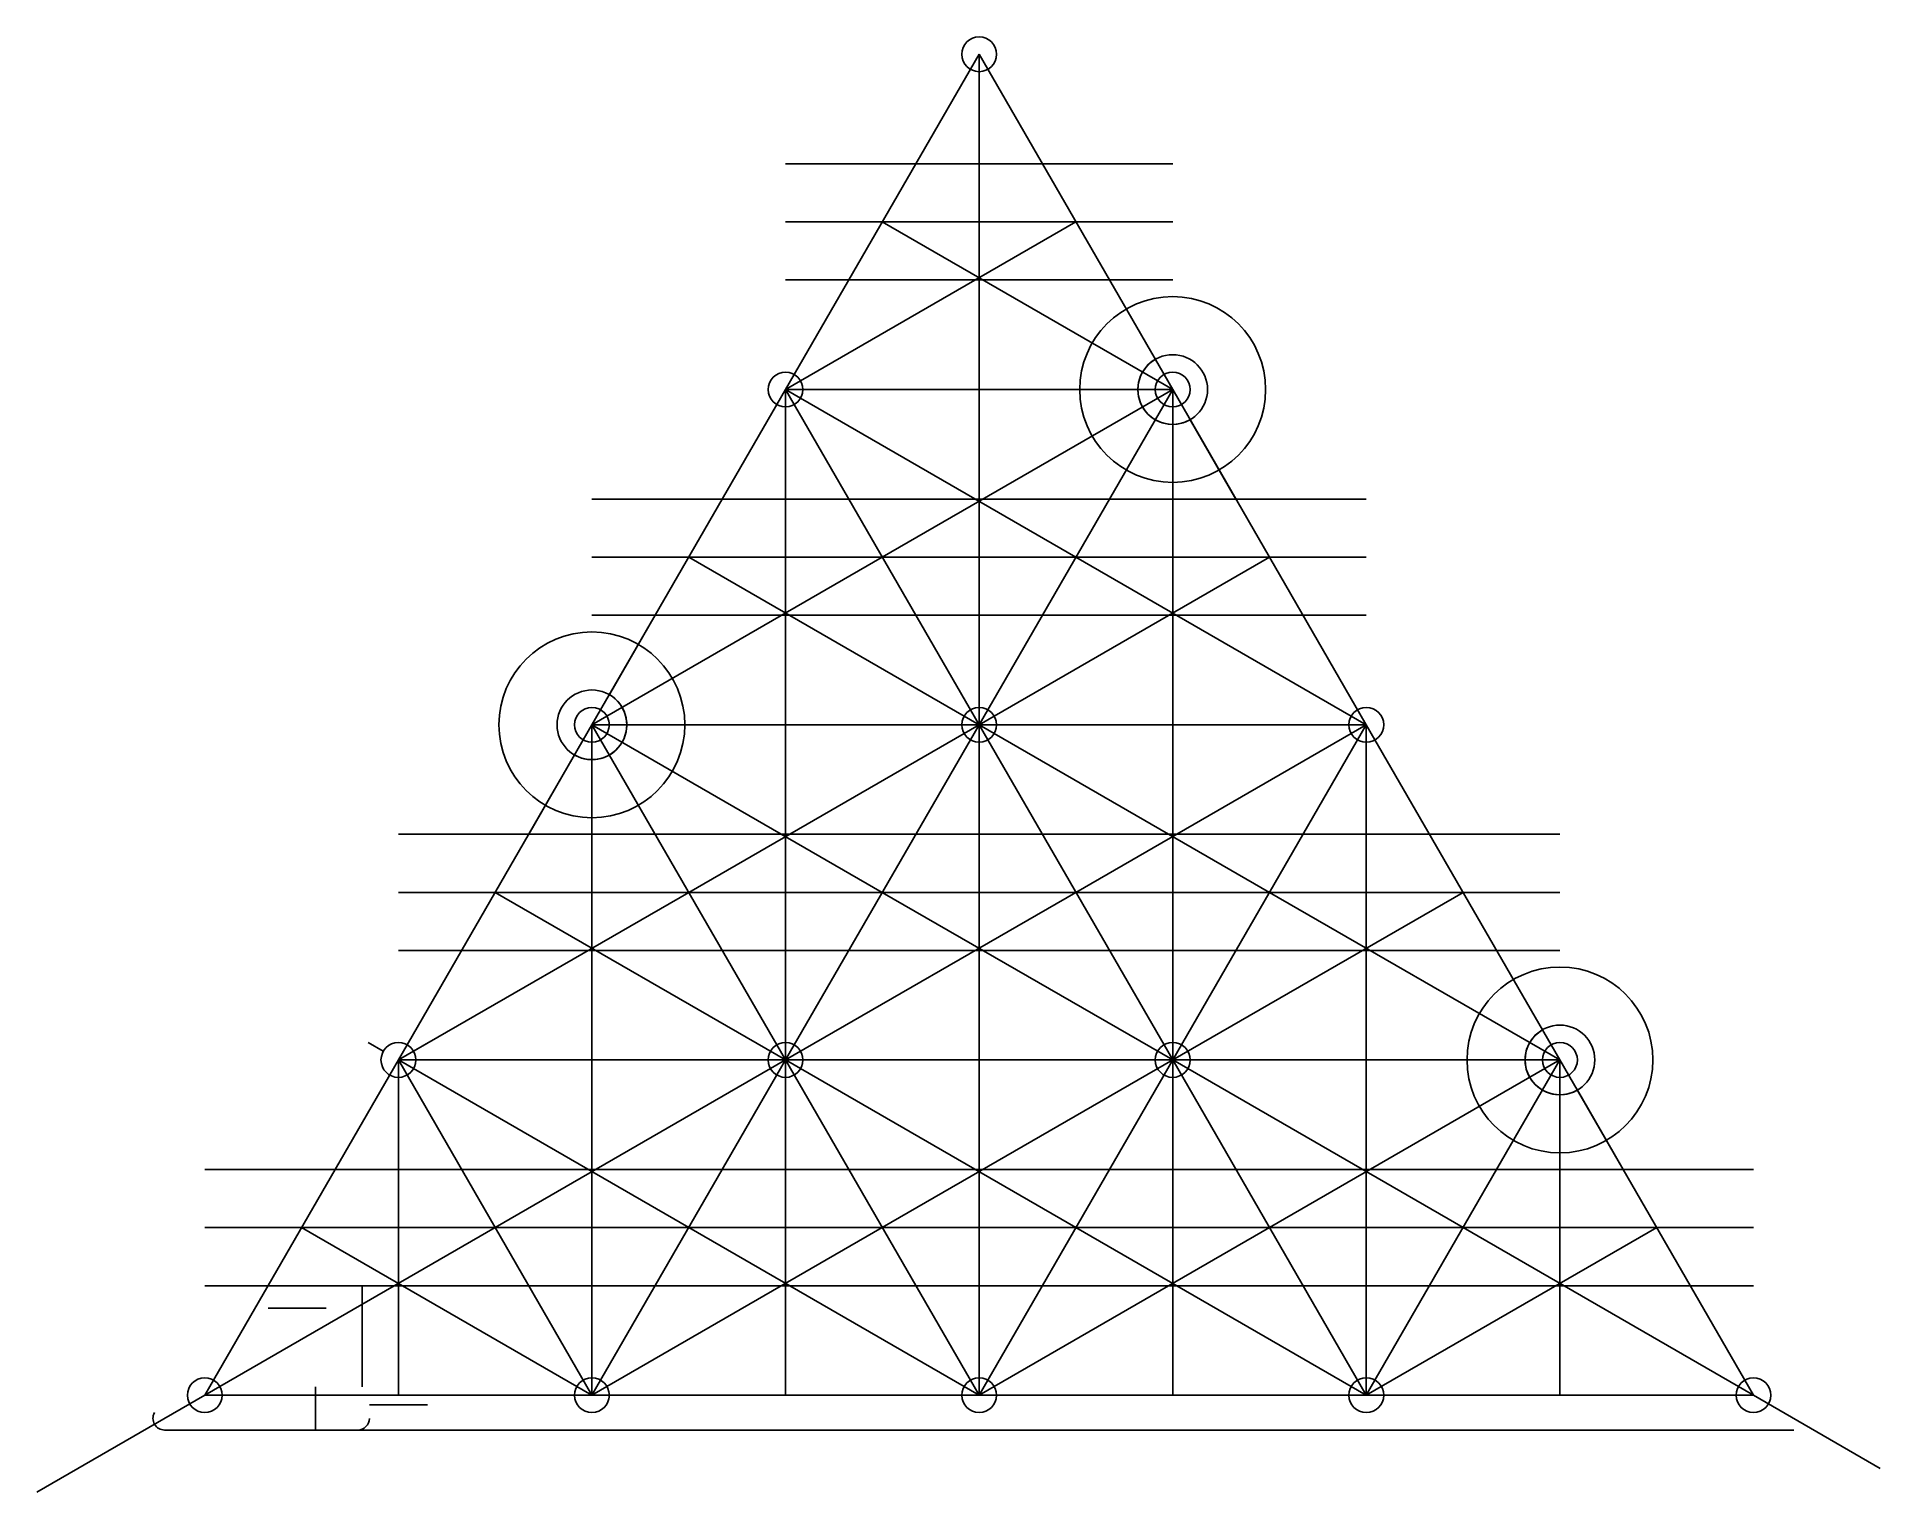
# Model space of a CAD drawing. Header units: millimetres. Extents: x -14 to 144, y -8 to 117.
import ezdxf

# ---------------------------------------------------------------- set-up
doc = ezdxf.new("R2010")
doc.units = ezdxf.units.MM

msp = doc.modelspace()

# ---------------------------------------------------------------- linework, layer by layer
for p, q in [((50, 86.6), (66.67, 115.47)), ((50, 86.6), (66.67, 115.47)), ((66.67, 115.47), (83.33, 86.6)), ((66.67, 115.47), (66.67, 86.6)), ((66.67, 115.47), (83.33, 86.6)), ((50, 106.04), (83.33, 106.04)), ((50, 106.04), (83.33, 106.04)), ((66.67, 106.04), (66.67, 101.04)), ((50, 101.04), (83.33, 101.04)), ((50, 86.6), (75, 101.04)), ((83.33, 86.6), (58.33, 101.04)), ((66.67, 101.04), (66.67, 96.04)), ((50, 96.04), (83.33, 96.04)), ((50, 96.04), (83.33, 96.04)), ((33.33, 57.73), (50, 86.6)), ((33.33, 57.73), (50, 86.6)), ((50, 86.6), (75, 72.17)), ((50, 86.6), (83.33, 86.6)), ((66.67, 57.73), (50, 86.6)), ((83.33, 86.6), (50, 86.6)), ((50, 86.6), (50, 57.73)), ((50, 86.6), (66.67, 57.73)), ((83.33, 86.6), (58.33, 72.17)), ((66.67, 57.73), (83.33, 86.6)), ((66.67, 57.73), (66.67, 86.6)), ((83.33, 86.6), (66.67, 57.73)), ((83.33, 86.6), (100, 57.73)), ((83.33, 86.6), (83.33, 57.73)), ((83.33, 86.6), (100, 57.73)), ((33.33, 77.17), (66.67, 77.17)), ((33.33, 77.17), (66.67, 77.17)), ((83.33, 77.17), (50, 77.17)), ((83.33, 77.17), (50, 77.17)), ((50, 77.17), (50, 72.17)), ((66.67, 77.17), (100, 77.17)), ((66.67, 77.17), (100, 77.17)), ((66.67, 72.17), (66.67, 77.17)), ((83.33, 77.17), (83.33, 72.17)), ((33.33, 72.17), (66.67, 72.17)), ((33.33, 57.73), (58.33, 72.17)), ((66.67, 57.73), (41.67, 72.17)), ((83.33, 72.17), (50, 72.17)), ((50, 72.17), (50, 67.17)), ((66.67, 72.17), (100, 72.17)), ((66.67, 57.73), (91.67, 72.17)), ((66.67, 67.17), (66.67, 72.17)), ((100, 57.73), (75, 72.17)), ((83.33, 72.17), (83.33, 67.17)), ((33.33, 67.17), (66.67, 67.17)), ((33.33, 67.17), (66.67, 67.17)), ((83.33, 67.17), (50, 67.17)), ((83.33, 67.17), (50, 67.17)), ((66.67, 67.17), (100, 67.17)), ((66.67, 67.17), (100, 67.17)), ((16.67, 28.87), (33.33, 57.73)), ((16.67, 28.87), (33.33, 57.73)), ((33.33, 57.73), (58.33, 43.3)), ((33.33, 57.73), (66.67, 57.73)), ((50, 28.87), (33.33, 57.73)), ((66.67, 57.73), (33.33, 57.73)), ((33.33, 57.73), (33.33, 28.87)), ((33.33, 57.73), (50, 28.87)), ((66.67, 57.73), (41.67, 43.3)), ((50, 28.87), (66.67, 57.73)), ((50, 28.87), (50, 57.73)), ((66.67, 57.73), (50, 28.87)), ((66.67, 57.73), (91.67, 43.3)), ((66.67, 57.73), (91.67, 43.3)), ((66.67, 57.73), (100, 57.73)), ((83.33, 28.87), (66.67, 57.73)), ((66.67, 57.73), (66.67, 28.87)), ((66.67, 57.73), (83.33, 28.87)), ((100, 57.73), (66.67, 57.73)), ((100, 57.73), (75, 43.3)), ((100, 57.73), (75, 43.3)), ((83.33, 28.87), (83.33, 57.73)), ((83.33, 28.87), (83.33, 57.73)), ((100, 57.73), (83.33, 28.87)), ((83.33, 28.87), (100, 57.73)), ((100, 57.73), (116.67, 28.87)), ((100, 57.73), (100, 28.87)), ((100, 57.73), (116.67, 28.87)), ((27.89, 48.3), (31.83, 55.14)), ((16.67, 48.3), (50, 48.3)), ((16.67, 48.3), (50, 48.3)), ((66.67, 48.3), (33.33, 48.3)), ((66.67, 48.3), (33.33, 48.3)), ((33.33, 48.3), (33.33, 43.3)), ((50, 48.3), (83.33, 48.3)), ((50, 48.3), (83.33, 48.3)), ((50, 43.3), (50, 48.3)), ((100, 48.3), (66.67, 48.3)), ((100, 48.3), (66.67, 48.3)), ((66.67, 48.3), (66.67, 43.3)), ((83.33, 48.3), (116.67, 48.3)), ((83.33, 43.3), (83.33, 48.3)), ((83.33, 48.3), (116.67, 48.3)), ((100, 48.3), (100, 43.3)), ((16.67, 28.87), (41.67, 43.3)), ((16.67, 43.3), (50, 43.3)), ((16.67, 28.87), (41.67, 43.3)), ((50, 28.87), (25, 43.3)), ((66.67, 43.3), (33.33, 43.3)), ((33.33, 43.3), (33.33, 38.3)), ((50, 43.3), (83.33, 43.3)), ((50, 28.87), (75, 43.3)), ((50, 38.3), (50, 43.3)), ((83.33, 28.87), (58.33, 43.3)), ((100, 43.3), (66.67, 43.3)), ((66.67, 43.3), (66.67, 38.3)), ((83.33, 38.3), (83.33, 43.3)), ((83.33, 43.3), (116.67, 43.3)), ((83.33, 28.87), (108.33, 43.3)), ((116.67, 28.87), (91.67, 43.3)), ((100, 43.3), (100, 38.3)), ((16.67, 38.3), (50, 38.3)), ((16.67, 38.3), (50, 38.3)), ((66.67, 38.3), (33.33, 38.3)), ((66.67, 38.3), (33.33, 38.3)), ((50, 38.3), (83.33, 38.3)), ((50, 38.3), (83.33, 38.3)), ((100, 38.3), (66.67, 38.3)), ((100, 38.3), (66.67, 38.3)), ((83.33, 38.3), (116.67, 38.3)), ((83.33, 38.3), (116.67, 38.3)), ((15.37, 29.62), (14.07, 30.37)), ((17.97, 29.62), (19.26, 30.37)), ((0, 0), (16.67, 28.87)), ((0, 0), (16.67, 28.87)), ((16.67, 28.87), (16.67, 0)), ((16.67, 28.87), (41.67, 14.43)), ((50, 28.87), (16.67, 28.87)), ((16.67, 28.87), (41.67, 14.43)), ((16.67, 28.87), (50, 28.87)), ((33.33, 0), (16.67, 28.87)), ((16.67, 28.87), (16.67, 0)), ((16.67, 28.87), (33.33, 0)), ((50, 28.87), (25, 14.43)), ((33.33, 0), (33.33, 28.87)), ((50, 28.87), (33.33, 0)), ((33.33, 0), (50, 28.87)), ((83.33, 28.87), (50, 28.87)), ((50, 28.87), (75, 14.43)), ((50, 28.87), (83.33, 28.87)), ((66.67, 0), (50, 28.87)), ((50, 28.87), (50, 0)), ((50, 28.87), (66.67, 0)), ((83.33, 28.87), (58.33, 14.43)), ((66.67, 0), (83.33, 28.87)), ((66.67, 0), (66.67, 28.87)), ((83.33, 28.87), (66.67, 0)), ((116.67, 28.87), (83.33, 28.87)), ((116.67, 28.87), (83.33, 28.87)), ((83.33, 28.87), (108.33, 14.43)), ((83.33, 28.87), (116.67, 28.87)), ((100, 0), (83.33, 28.87)), ((83.33, 28.87), (83.33, 0)), ((83.33, 28.87), (100, 0)), ((116.67, 28.87), (91.67, 14.43)), ((100, 0), (100, 28.87)), ((116.67, 28.87), (100, 0)), ((100, 0), (116.67, 28.87)), ((108.67, 28.87), (113.67, 28.87)), ((116.67, 28.87), (133.33, 0)), ((116.67, 28.87), (116.67, 0)), ((116.67, 28.87), (133.33, 0)), ((118.17, 26.27), (120.67, 21.94)), ((0, 19.43), (33.33, 19.43)), ((0, 19.43), (33.33, 19.43)), ((50, 19.43), (16.67, 19.43)), ((16.67, 19.43), (16.67, 14.43)), ((33.33, 19.43), (66.67, 19.43)), ((33.33, 14.43), (33.33, 19.43)), ((33.33, 19.43), (66.67, 19.43)), ((83.33, 19.43), (50, 19.43)), ((83.33, 19.43), (50, 19.43)), ((50, 19.43), (50, 14.43)), ((66.67, 19.43), (100, 19.43)), ((66.67, 19.43), (100, 19.43)), ((66.67, 14.43), (66.67, 19.43)), ((116.67, 19.43), (83.33, 19.43)), ((116.67, 19.43), (83.33, 19.43)), ((83.33, 19.43), (83.33, 14.43)), ((100, 19.43), (133.33, 19.43)), ((100, 14.43), (100, 19.43)), ((100, 19.43), (133.33, 19.43)), ((116.67, 19.43), (116.67, 14.43)), ((0, 0), (25, 14.43)), ((0, 14.43), (33.33, 14.43)), ((0, 0), (25, 14.43)), ((33.33, 0), (8.33, 14.43)), ((50, 14.43), (16.67, 14.43)), ((16.67, 14.43), (16.67, 9.43)), ((33.33, 9.43), (33.33, 14.43)), ((33.33, 14.43), (66.67, 14.43)), ((33.33, 0), (58.33, 14.43)), ((66.67, 0), (41.67, 14.43)), ((83.33, 14.43), (50, 14.43)), ((50, 14.43), (50, 9.43)), ((66.67, 14.43), (100, 14.43)), ((66.67, 0), (91.67, 14.43)), ((66.67, 9.43), (66.67, 14.43)), ((100, 0), (75, 14.43)), ((116.67, 14.43), (83.33, 14.43)), ((83.33, 14.43), (83.33, 9.43)), ((100, 9.43), (100, 14.43)), ((100, 14.43), (133.33, 14.43)), ((100, 0), (125, 14.43)), ((133.33, 0), (108.33, 14.43)), ((133.33, 0), (108.33, 14.43)), ((116.67, 14.43), (116.67, 9.43)), ((0, 9.43), (33.33, 9.43)), ((0, 9.43), (33.33, 9.43)), ((13.55, 5.72), (13.56, 9.43)), ((50, 9.43), (16.67, 9.43)), ((33.33, 9.43), (66.67, 9.43)), ((33.33, 9.43), (66.67, 9.43)), ((83.33, 9.43), (50, 9.43)), ((83.33, 9.43), (50, 9.43)), ((66.67, 9.43), (100, 9.43)), ((66.67, 9.43), (100, 9.43)), ((116.67, 9.43), (83.33, 9.43)), ((116.67, 9.43), (83.33, 9.43)), ((100, 9.43), (133.33, 9.43)), ((100, 9.43), (133.33, 9.43)), ((5.45, 7.49), (10.45, 7.49)), ((13.55, 5.72), (13.55, 0.72)), ((0, 0), (-14.46, -8.35)), ((33.33, 0), (0, 0)), ((9.52, 0.72), (9.52, -3)), ((66.67, 0), (33.33, 0)), ((100, 0), (66.67, 0)), ((133.33, 0), (100, 0)), ((133.33, 0), (144.24, -6.3)), ((14.17, -0.82), (19.17, -0.82)), ((-3.46, -3), (13.17, -3)), ((-3.46, -3), (136.8, -3)), ((136.8, -3), (20.17, -3))]:
    msp.add_line(p, q)
for points in [[(84.83, 84), (88.78, 77.17)], [(34.83, 60.33), (38.78, 67.17)], [(120.67, 21.94), (122.11, 19.43)]]:
    msp.add_lwpolyline(points)
for points in [[(94.55, 67.17), (84.33, 67.17, -1)], [(-3.46, -3, -0.57735), (-4.33, -1.5)], [(13.17, -3, 0.414214), (14.17, -2)]]:
    msp.add_lwpolyline(points, format="xyb")
for centre, radius in [((66.67, 115.47), 1.5), ((83.33, 86.6), 8), ((83.33, 86.6), 3), ((50, 86.6), 1.5), ((83.33, 86.6), 1.5), ((33.33, 57.73), 8), ((33.33, 57.73), 3), ((33.33, 57.73), 1.5), ((66.67, 57.73), 1.5), ((100, 57.73), 1.5), ((116.67, 28.87), 8), ((116.67, 28.87), 3), ((16.67, 28.87), 1.5), ((50, 28.87), 1.5), ((83.33, 28.87), 1.5), ((116.67, 28.87), 1.5), ((0, 0), 1.5), ((33.33, 0), 1.5), ((66.67, 0), 1.5), ((100, 0), 1.5), ((133.33, 0), 1.5)]:
    msp.add_circle(centre, radius)
for centre, start, end in [((83.33, 86.6), 120, 300), ((33.33, 57.73), 240, 60), ((116.67, 28.87), 120, 300)]:
    msp.add_arc(centre, 3, start, end)

doc.saveas('drawing.dxf')
